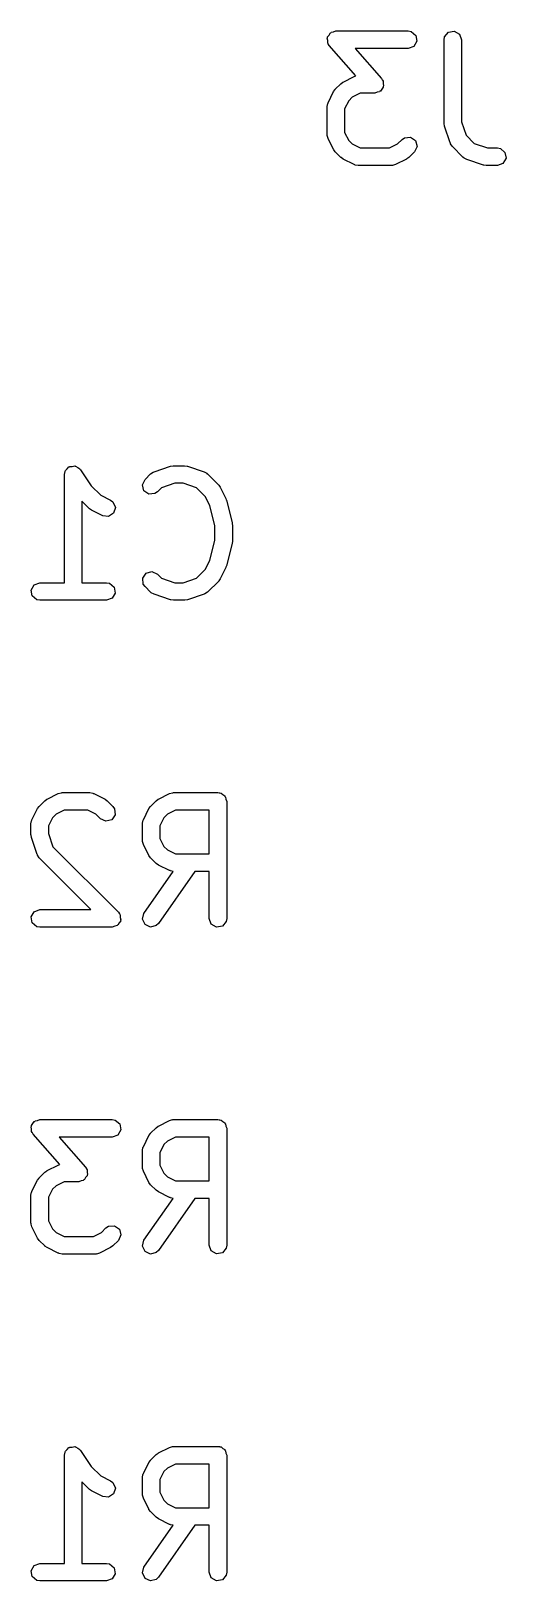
# Model space of a CAD drawing. Extents: x 65 to 231, y -134 to -59.
# Drawn here: x 178.97 to 183.03, y -96.45 to -83.2 of the extents above; entities that cross this region are included whole.
import ezdxf

# ---------------------------------------------------------------- set-up
doc = ezdxf.new("R2010")
doc.units = 0
doc.layers.add('BLACK', color=7, linetype='CONTINUOUS')

msp = doc.modelspace()

# ---------------------------------------------------------------- linework, layer by layer
at = {"layer": 'BLACK', "linetype": 'CONTINUOUS'}
for p, q in [((181.559, -83.2043), (181.578, -83.1974)), ((181.578, -83.1974), (182.197, -83.1974)), ((182.197, -83.1974), (182.223, -83.2019)), ((181.504, -83.2594), (181.507, -83.2542)), ((181.508, -83.2793), (181.504, -83.2594)), ((181.507, -83.2482), (181.52, -83.2324)), ((181.507, -83.2542), (181.507, -83.2482)), ((181.508, -83.2995), (181.508, -83.2793)), ((181.513, -83.3068), (181.508, -83.2995)), ((181.513, -83.3099), (181.513, -83.3068)), ((181.516, -83.3121), (181.513, -83.3099)), ((181.522, -83.3218), (181.516, -83.3121)), ((181.52, -83.2324), (181.53, -83.2149)), ((181.75, -83.582), (181.522, -83.3218)), ((181.53, -83.2149), (181.536, -83.2129)), ((181.536, -83.2129), (181.539, -83.2082)), ((181.539, -83.2082), (181.559, -83.2043)), ((182.246, -83.3298), (182.197, -83.3474)), ((182.223, -83.2019), (182.262, -83.2349)), ((182.271, -83.2854), (182.246, -83.3298)), ((182.262, -83.2349), (182.271, -83.2854)), ((182.503, -83.2724), (182.508, -83.2467)), ((182.503, -83.9867), (182.503, -83.2724)), ((182.508, -83.2467), (182.541, -83.2074)), ((182.541, -83.2074), (182.591, -83.1985)), ((182.591, -83.1985), (182.636, -83.2242)), ((182.636, -83.2242), (182.653, -83.2724)), ((182.653, -83.2724), (182.653, -83.9745)), ((182.197, -83.3474), (181.744, -83.3474)), ((181.744, -83.3474), (181.968, -83.6039)), ((181.64, -83.6339), (181.735, -83.5863)), ((181.735, -83.5863), (181.75, -83.582)), ((181.511, -83.8103), (181.559, -83.715)), ((181.559, -83.715), (181.572, -83.697)), ((181.572, -83.697), (181.573, -83.6955)), ((181.573, -83.6955), (181.621, -83.6479)), ((181.621, -83.6479), (181.639, -83.6351)), ((181.639, -83.6351), (181.64, -83.6339)), ((181.931, -83.7214), (181.912, -83.7283)), ((181.951, -83.7175), (181.931, -83.7214)), ((181.954, -83.7128), (181.951, -83.7175)), ((181.96, -83.7108), (181.954, -83.7128)), ((181.97, -83.6933), (181.96, -83.7108)), ((181.968, -83.6039), (181.974, -83.6136)), ((181.983, -83.6775), (181.97, -83.6933)), ((181.974, -83.6136), (181.977, -83.6158)), ((181.977, -83.6158), (181.977, -83.6189)), ((181.977, -83.6189), (181.982, -83.6262)), ((181.982, -83.6262), (181.982, -83.6464)), ((181.982, -83.6464), (181.986, -83.6664)), ((181.986, -83.6664), (181.983, -83.6715)), ((181.983, -83.6715), (181.983, -83.6775)), ((181.503, -83.8438), (181.508, -83.8182)), ((181.503, -84.0819), (181.503, -83.8438)), ((181.508, -83.8182), (181.511, -83.8147)), ((181.511, -83.8147), (181.511, -83.8103)), ((181.688, -83.793), (181.653, -83.8615)), ((181.718, -83.7626), (181.688, -83.793)), ((181.787, -83.7283), (181.718, -83.7626)), ((181.912, -83.7283), (181.787, -83.7283)), ((181.653, -83.8615), (181.653, -84.0642)), ((182.504, -83.9882), (182.503, -83.9867)), ((182.507, -84.0104), (182.504, -83.9882)), ((182.653, -83.9745), (182.692, -84.089)), ((181.505, -84.0861), (181.503, -84.0819)), ((181.504, -84.0905), (181.505, -84.0861)), ((181.511, -84.1154), (181.504, -84.0905)), ((181.559, -84.2107), (181.511, -84.1154)), ((181.653, -84.0642), (181.688, -84.1327)), ((182.105, -84.1631), (182.144, -84.1241)), ((182.144, -84.1241), (182.166, -84.1092)), ((182.166, -84.1092), (182.217, -84.1047)), ((182.217, -84.1047), (182.259, -84.1341)), ((182.555, -84.1532), (182.507, -84.0104)), ((182.692, -84.089), (182.762, -84.1592)), ((181.56, -84.2118), (181.559, -84.2107)), ((181.573, -84.2302), (181.56, -84.2118)), ((181.621, -84.2778), (181.573, -84.2302)), ((181.688, -84.1327), (181.718, -84.1631)), ((181.718, -84.1631), (181.787, -84.1974)), ((181.787, -84.1974), (182.037, -84.1974)), ((182.037, -84.1974), (182.105, -84.1631)), ((182.25, -84.2302), (182.203, -84.2778)), ((182.272, -84.1837), (182.25, -84.2302)), ((182.259, -84.1341), (182.272, -84.1837)), ((182.558, -84.1568), (182.555, -84.1532)), ((182.558, -84.1612), (182.558, -84.1568)), ((182.573, -84.1826), (182.558, -84.1612)), ((182.668, -84.2778), (182.573, -84.1826)), ((182.762, -84.1592), (182.876, -84.1974)), ((182.876, -84.1974), (182.959, -84.1974)), ((182.959, -84.1974), (182.985, -84.2019)), ((182.985, -84.2019), (183.024, -84.2349)), ((183.024, -84.2349), (183.033, -84.2854)), ((181.622, -84.2785), (181.621, -84.2778)), ((181.64, -84.2918), (181.622, -84.2785)), ((181.735, -84.3395), (181.64, -84.2918)), ((181.74, -84.34), (181.735, -84.3395)), ((181.743, -84.3429), (181.74, -84.34)), ((181.769, -84.3474), (181.743, -84.3429)), ((182.055, -84.3474), (181.769, -84.3474)), ((182.059, -84.3458), (182.055, -84.3474)), ((182.063, -84.3469), (182.059, -84.3458)), ((182.088, -84.3395), (182.063, -84.3469)), ((182.183, -84.2918), (182.088, -84.3395)), ((182.184, -84.2907), (182.183, -84.2918)), ((182.203, -84.2778), (182.184, -84.2907)), ((182.672, -84.2797), (182.668, -84.2778)), ((182.675, -84.2835), (182.672, -84.2797)), ((182.697, -84.2959), (182.675, -84.2835)), ((182.84, -84.3435), (182.697, -84.2959)), ((182.842, -84.3435), (182.84, -84.3435)), ((182.864, -84.3474), (182.842, -84.3435)), ((182.959, -84.3474), (182.864, -84.3474)), ((183.007, -84.3298), (182.959, -84.3474)), ((183.033, -84.2854), (183.007, -84.3298)), ((179.257, -86.9884), (179.262, -86.9627)), ((179.257, -87.9134), (179.257, -86.9884)), ((179.262, -86.9627), (179.264, -86.9594)), ((179.264, -86.9594), (179.265, -86.9551)), ((179.265, -86.9551), (179.281, -86.9401)), ((179.281, -86.9401), (179.294, -86.9234)), ((179.294, -86.9234), (179.299, -86.9227)), ((179.299, -86.9227), (179.302, -86.9197)), ((179.302, -86.9197), (179.324, -86.9183)), ((179.324, -86.9183), (179.345, -86.9145)), ((179.345, -86.9145), (179.349, -86.9167)), ((179.349, -86.9167), (179.353, -86.9164)), ((179.353, -86.9164), (179.371, -86.9293)), ((179.371, -86.9293), (179.389, -86.9402)), ((179.389, -86.9402), (179.391, -86.9442)), ((179.391, -86.9442), (179.394, -86.9468)), ((179.394, -86.9468), (179.486, -87.0835)), ((179.924, -87.0771), (179.946, -87.0306)), ((179.946, -87.0306), (179.993, -86.983)), ((179.993, -86.983), (180.015, -86.968)), ((180.015, -86.968), (180.019, -86.9676)), ((180.019, -86.9676), (180.023, -86.9648)), ((180.023, -86.9648), (180.165, -86.9172)), ((180.165, -86.9172), (180.188, -86.9139)), ((180.188, -86.9139), (180.189, -86.9134)), ((180.189, -86.9134), (180.284, -86.9134)), ((180.284, -86.9134), (180.306, -86.9173)), ((180.306, -86.9173), (180.308, -86.9172)), ((180.308, -86.9172), (180.451, -86.9648)), ((180.451, -86.9648), (180.474, -86.9773)), ((180.474, -86.9773), (180.476, -86.9811)), ((180.476, -86.9811), (180.48, -86.983)), ((180.48, -86.983), (180.576, -87.0782)), ((179.486, -87.0835), (179.567, -87.1648)), ((179.567, -87.1648), (179.651, -87.207)), ((179.937, -87.1266), (179.924, -87.0771)), ((179.979, -87.1561), (179.937, -87.1266)), ((180.03, -87.1516), (179.979, -87.1561)), ((180.052, -87.1367), (180.03, -87.1516)), ((180.087, -87.1016), (180.052, -87.1367)), ((180.201, -87.0634), (180.087, -87.1016)), ((180.272, -87.0634), (180.201, -87.0634)), ((180.387, -87.1016), (180.272, -87.0634)), ((180.461, -87.1757), (180.387, -87.1016)), ((180.576, -87.0782), (180.588, -87.0966)), ((180.588, -87.0966), (180.59, -87.0977)), ((180.59, -87.0977), (180.637, -87.1929)), ((179.469, -87.2795), (179.407, -87.2171)), ((179.407, -87.2171), (179.407, -87.9134)), ((179.471, -87.2802), (179.469, -87.2795)), ((179.489, -87.2936), (179.471, -87.2802)), ((179.584, -87.3412), (179.489, -87.2936)), ((179.651, -87.207), (179.672, -87.2225)), ((179.672, -87.2225), (179.693, -87.2696)), ((179.693, -87.2696), (179.678, -87.3188)), ((180.499, -87.2527), (180.461, -87.1757)), ((180.543, -87.4262), (180.499, -87.2527)), ((180.637, -87.1929), (180.641, -87.2053)), ((180.641, -87.2053), (180.643, -87.2083)), ((180.643, -87.2083), (180.69, -87.3988)), ((179.635, -87.347), (179.584, -87.3412)), ((179.678, -87.3188), (179.635, -87.347)), ((180.543, -87.5506), (180.543, -87.4262)), ((180.69, -87.3988), (180.692, -87.4137)), ((180.692, -87.4137), (180.693, -87.417)), ((180.693, -87.417), (180.693, -87.5598)), ((180.499, -87.7241), (180.543, -87.5506)), ((180.693, -87.5598), (180.69, -87.5746)), ((180.69, -87.578), (180.643, -87.7685)), ((180.69, -87.5746), (180.69, -87.578)), ((179.926, -87.8737), (179.956, -87.8317)), ((179.956, -87.8317), (180.005, -87.8184)), ((180.005, -87.8184), (180.052, -87.8401)), ((180.387, -87.8752), (180.461, -87.8011)), ((180.461, -87.8011), (180.499, -87.7241)), ((180.637, -87.7838), (180.59, -87.8791)), ((180.638, -87.7803), (180.637, -87.7838)), ((180.643, -87.7685), (180.638, -87.7803)), ((178.972, -87.9754), (178.998, -87.9309)), ((178.998, -87.9309), (179.046, -87.9134)), ((179.046, -87.9134), (179.257, -87.9134)), ((179.407, -87.9134), (179.618, -87.9134)), ((179.618, -87.9134), (179.643, -87.9179)), ((179.643, -87.9179), (179.683, -87.9509)), ((179.683, -87.9509), (179.692, -88.0014)), ((179.931, -87.9248), (179.926, -87.8737)), ((179.946, -87.9462), (179.931, -87.9248)), ((179.993, -87.9938), (179.946, -87.9462)), ((180.052, -87.8401), (180.087, -87.8752)), ((180.087, -87.8752), (180.201, -87.9134)), ((180.201, -87.9134), (180.272, -87.9134)), ((180.272, -87.9134), (180.387, -87.8752)), ((180.576, -87.8986), (180.48, -87.9938)), ((180.59, -87.8791), (180.576, -87.8971)), ((180.576, -87.8971), (180.576, -87.8986)), ((178.981, -88.0259), (178.972, -87.9754)), ((179.021, -88.0589), (178.981, -88.0259)), ((179.046, -88.0634), (179.021, -88.0589)), ((179.618, -88.0634), (179.046, -88.0634)), ((179.666, -88.0458), (179.618, -88.0634)), ((179.692, -88.0014), (179.666, -88.0458)), ((179.997, -87.9957), (179.993, -87.9938)), ((180, -87.9995), (179.997, -87.9957)), ((180.023, -88.0119), (180, -87.9995)), ((180.165, -88.0595), (180.023, -88.0119)), ((180.167, -88.0595), (180.165, -88.0595)), ((180.189, -88.0634), (180.167, -88.0595)), ((180.284, -88.0634), (180.189, -88.0634)), ((180.286, -88.0628), (180.284, -88.0634)), ((180.308, -88.0595), (180.286, -88.0628)), ((180.451, -88.0119), (180.308, -88.0595)), ((180.454, -88.0091), (180.451, -88.0119)), ((180.459, -88.0087), (180.454, -88.0091)), ((180.48, -87.9938), (180.459, -88.0087)), ((179.041, -89.8246), (179.088, -89.777)), ((179.088, -89.777), (179.107, -89.7641)), ((179.107, -89.7641), (179.108, -89.7629)), ((179.108, -89.7629), (179.203, -89.7153)), ((179.203, -89.7153), (179.228, -89.7079)), ((179.228, -89.7079), (179.233, -89.7089)), ((179.233, -89.7089), (179.237, -89.7074)), ((179.237, -89.7074), (179.475, -89.7074)), ((179.475, -89.7074), (179.501, -89.7119)), ((179.501, -89.7119), (179.504, -89.7148)), ((179.504, -89.7148), (179.508, -89.7153)), ((179.508, -89.7153), (179.604, -89.7629)), ((179.604, -89.7629), (179.622, -89.7763)), ((179.622, -89.7763), (179.623, -89.777)), ((179.623, -89.777), (179.671, -89.8246)), ((179.993, -89.8246), (180.041, -89.777)), ((180.041, -89.777), (180.059, -89.7641)), ((180.059, -89.7641), (180.06, -89.7629)), ((180.06, -89.7629), (180.156, -89.7153)), ((180.156, -89.7153), (180.181, -89.7079)), ((180.181, -89.7079), (180.185, -89.7089)), ((180.185, -89.7089), (180.189, -89.7074)), ((180.189, -89.7074), (180.57, -89.7074)), ((180.57, -89.7074), (180.58, -89.7091)), ((180.58, -89.7091), (180.583, -89.7085)), ((180.583, -89.7085), (180.586, -89.7102)), ((180.586, -89.7102), (180.596, -89.7119)), ((180.596, -89.7119), (180.611, -89.7244)), ((180.611, -89.7244), (180.628, -89.7342)), ((180.628, -89.7342), (180.63, -89.7405)), ((180.63, -89.7405), (180.635, -89.7449)), ((180.635, -89.7449), (180.638, -89.7641)), ((180.638, -89.7641), (180.645, -89.7824)), ((180.645, -89.7824), (180.645, -90.7824)), ((178.971, -89.9729), (178.976, -89.9472)), ((178.976, -89.9472), (178.979, -89.9438)), ((178.979, -89.9393), (179.027, -89.8441)), ((178.979, -89.9438), (178.979, -89.9393)), ((179.027, -89.8441), (179.04, -89.8261)), ((179.04, -89.8261), (179.041, -89.8246)), ((179.156, -89.922), (179.121, -89.9906)), ((179.186, -89.8916), (179.156, -89.922)), ((179.254, -89.8574), (179.186, -89.8916)), ((179.457, -89.8574), (179.254, -89.8574)), ((179.526, -89.8916), (179.457, -89.8574)), ((179.565, -89.9307), (179.526, -89.8916)), ((179.611, -89.9523), (179.565, -89.9307)), ((179.661, -89.9391), (179.611, -89.9523)), ((179.69, -89.897), (179.661, -89.9391)), ((179.671, -89.8246), (179.686, -89.8459)), ((179.686, -89.8459), (179.69, -89.897)), ((179.924, -89.9729), (179.928, -89.9472)), ((179.928, -89.9472), (179.931, -89.9438)), ((179.931, -89.9438), (179.932, -89.9393)), ((179.932, -89.9393), (179.979, -89.8441)), ((179.979, -89.8441), (179.993, -89.8261)), ((179.993, -89.8261), (179.993, -89.8246)), ((180.108, -89.922), (180.074, -89.9906)), ((180.138, -89.8916), (180.108, -89.922)), ((180.207, -89.8574), (180.138, -89.8916)), ((180.495, -89.8574), (180.207, -89.8574)), ((180.495, -90.2312), (180.495, -89.8574)), ((178.971, -90.0681), (178.971, -89.9729)), ((178.972, -90.0696), (178.971, -90.0681)), ((178.975, -90.0918), (178.972, -90.0696)), ((179.121, -89.9906), (179.121, -90.0559)), ((179.121, -90.0559), (179.159, -90.1704)), ((179.924, -90.1157), (179.924, -89.9729)), ((180.074, -89.9906), (180.074, -90.098)), ((179.023, -90.2347), (178.975, -90.0918)), ((179.159, -90.1704), (179.718, -90.7293)), ((179.925, -90.1199), (179.924, -90.1157)), ((179.924, -90.1243), (179.925, -90.1199)), ((179.932, -90.1493), (179.924, -90.1243)), ((179.979, -90.2445), (179.932, -90.1493)), ((180.074, -90.098), (180.108, -90.1665)), ((180.108, -90.1665), (180.138, -90.1969)), ((180.138, -90.1969), (180.207, -90.2312)), ((179.026, -90.2382), (179.023, -90.2347)), ((179.026, -90.2426), (179.026, -90.2382)), ((179.041, -90.264), (179.026, -90.2426)), ((179.484, -90.7074), (179.041, -90.264)), ((179.98, -90.2456), (179.979, -90.2445)), ((179.993, -90.264), (179.98, -90.2456)), ((180.041, -90.3116), (179.993, -90.264)), ((180.042, -90.3123), (180.041, -90.3116)), ((180.06, -90.3257), (180.042, -90.3123)), ((180.156, -90.3733), (180.06, -90.3257)), ((180.207, -90.2312), (180.495, -90.2312)), ((179.937, -90.7394), (180.188, -90.381)), ((180.371, -90.3812), (180.06, -90.8254)), ((180.16, -90.3738), (180.156, -90.3733)), ((180.163, -90.3767), (180.16, -90.3738)), ((180.188, -90.381), (180.163, -90.3767)), ((180.495, -90.3812), (180.371, -90.3812)), ((180.495, -90.7824), (180.495, -90.3812)), ((178.972, -90.7694), (178.998, -90.7249)), ((178.998, -90.7249), (179.046, -90.7074)), ((179.046, -90.7074), (179.484, -90.7074)), ((179.718, -90.7293), (179.728, -90.7428)), ((179.728, -90.7428), (179.73, -90.7449)), ((179.73, -90.7449), (179.731, -90.7469)), ((179.731, -90.7469), (179.733, -90.7507)), ((179.924, -90.7889), (179.937, -90.7394)), ((178.981, -90.8199), (178.972, -90.7694)), ((179.021, -90.8529), (178.981, -90.8199)), ((179.046, -90.8574), (179.021, -90.8529)), ((179.665, -90.8574), (179.046, -90.8574)), ((179.687, -90.8497), (179.665, -90.8574)), ((179.708, -90.8438), (179.687, -90.8497)), ((179.71, -90.841), (179.708, -90.8438)), ((179.714, -90.8398), (179.71, -90.841)), ((179.725, -90.8203), (179.714, -90.8398)), ((179.738, -90.8018), (179.725, -90.8203)), ((179.733, -90.7507), (179.735, -90.7732)), ((179.735, -90.7732), (179.739, -90.7954)), ((179.739, -90.7954), (179.737, -90.7984)), ((179.737, -90.7984), (179.738, -90.8018)), ((179.946, -90.8354), (179.924, -90.7889)), ((179.992, -90.8571), (179.946, -90.8354)), ((180.042, -90.8438), (179.992, -90.8571)), ((180.06, -90.8254), (180.042, -90.8438)), ((180.513, -90.8306), (180.495, -90.7824)), ((180.557, -90.8562), (180.513, -90.8306)), ((180.608, -90.8473), (180.557, -90.8562)), ((180.641, -90.808), (180.608, -90.8473)), ((180.645, -90.7824), (180.641, -90.808)), ((178.972, -92.5634), (178.975, -92.5582)), ((178.976, -92.5833), (178.972, -92.5634)), ((178.975, -92.5522), (178.988, -92.5364)), ((178.975, -92.5582), (178.975, -92.5522)), ((178.976, -92.6035), (178.976, -92.5833)), ((178.981, -92.6108), (178.976, -92.6035)), ((178.988, -92.5364), (178.998, -92.5189)), ((178.998, -92.5189), (179.004, -92.5169)), ((179.004, -92.5169), (179.007, -92.5122)), ((179.007, -92.5122), (179.027, -92.5083)), ((179.027, -92.5083), (179.046, -92.5014)), ((179.046, -92.5014), (179.665, -92.5014)), ((179.665, -92.5014), (179.691, -92.5059)), ((179.691, -92.5059), (179.73, -92.5389)), ((179.739, -92.5894), (179.714, -92.6338)), ((179.73, -92.5389), (179.739, -92.5894)), ((179.993, -92.6186), (180.041, -92.571)), ((180.041, -92.571), (180.059, -92.5581)), ((180.059, -92.5581), (180.06, -92.5569)), ((180.06, -92.5569), (180.156, -92.5093)), ((180.156, -92.5093), (180.181, -92.5019)), ((180.181, -92.5019), (180.185, -92.5029)), ((180.185, -92.5029), (180.189, -92.5014)), ((180.189, -92.5014), (180.57, -92.5014)), ((180.57, -92.5014), (180.58, -92.5031)), ((180.58, -92.5031), (180.583, -92.5025)), ((180.583, -92.5025), (180.586, -92.5042)), ((180.586, -92.5042), (180.596, -92.5059)), ((180.596, -92.5059), (180.611, -92.5184)), ((180.611, -92.5184), (180.628, -92.5282)), ((180.628, -92.5282), (180.63, -92.5345)), ((180.63, -92.5345), (180.635, -92.5389)), ((180.635, -92.5389), (180.638, -92.5581)), ((180.638, -92.5581), (180.645, -92.5764)), ((180.645, -92.5764), (180.645, -93.5764)), ((178.981, -92.6139), (178.981, -92.6108)), ((178.984, -92.6161), (178.981, -92.6139)), ((178.99, -92.6258), (178.984, -92.6161)), ((179.218, -92.886), (178.99, -92.6258)), ((179.665, -92.6514), (179.212, -92.6514)), ((179.212, -92.6514), (179.436, -92.9079)), ((179.714, -92.6338), (179.665, -92.6514)), ((179.931, -92.7378), (179.932, -92.7333)), ((179.932, -92.7333), (179.979, -92.6381)), ((179.979, -92.6381), (179.993, -92.6201)), ((179.993, -92.6201), (179.993, -92.6186)), ((180.108, -92.716), (180.074, -92.7846)), ((180.138, -92.6856), (180.108, -92.716)), ((180.207, -92.6514), (180.138, -92.6856)), ((180.495, -92.6514), (180.207, -92.6514)), ((180.495, -93.0252), (180.495, -92.6514)), ((179.924, -92.7669), (179.928, -92.7412)), ((179.924, -92.9097), (179.924, -92.7669)), ((179.928, -92.7412), (179.931, -92.7378)), ((180.074, -92.7846), (180.074, -92.892)), ((179.04, -93.001), (179.041, -92.9995)), ((179.041, -92.9995), (179.088, -92.9519)), ((179.088, -92.9519), (179.107, -92.9391)), ((179.107, -92.9391), (179.108, -92.9379)), ((179.108, -92.9379), (179.203, -92.8903)), ((179.203, -92.8903), (179.218, -92.886)), ((179.438, -92.9973), (179.428, -93.0148)), ((179.436, -92.9079), (179.442, -92.9176)), ((179.451, -92.9815), (179.438, -92.9973)), ((179.442, -92.9176), (179.445, -92.9198)), ((179.445, -92.9198), (179.445, -92.9229)), ((179.445, -92.9229), (179.45, -92.9302)), ((179.45, -92.9302), (179.45, -92.9504)), ((179.45, -92.9504), (179.453, -92.9704)), ((179.453, -92.9704), (179.45, -92.9755)), ((179.45, -92.9755), (179.451, -92.9815)), ((179.925, -92.9139), (179.924, -92.9097)), ((179.924, -92.9183), (179.925, -92.9139)), ((179.932, -92.9433), (179.924, -92.9183)), ((179.979, -93.0385), (179.932, -92.9433)), ((180.074, -92.892), (180.108, -92.9605)), ((180.108, -92.9605), (180.138, -92.9909)), ((180.138, -92.9909), (180.207, -93.0252)), ((178.971, -93.1478), (178.976, -93.1222)), ((178.976, -93.1222), (178.979, -93.1187)), ((178.979, -93.1143), (179.027, -93.019)), ((178.979, -93.1187), (178.979, -93.1143)), ((179.027, -93.019), (179.04, -93.001)), ((179.156, -93.097), (179.121, -93.1655)), ((179.186, -93.0666), (179.156, -93.097)), ((179.254, -93.0323), (179.186, -93.0666)), ((179.38, -93.0323), (179.254, -93.0323)), ((179.399, -93.0254), (179.38, -93.0323)), ((179.418, -93.0215), (179.399, -93.0254)), ((179.422, -93.0168), (179.418, -93.0215)), ((179.428, -93.0148), (179.422, -93.0168)), ((179.98, -93.0396), (179.979, -93.0385)), ((179.993, -93.058), (179.98, -93.0396)), ((180.041, -93.1056), (179.993, -93.058)), ((180.042, -93.1063), (180.041, -93.1056)), ((180.06, -93.1197), (180.042, -93.1063)), ((180.156, -93.1673), (180.06, -93.1197)), ((180.207, -93.0252), (180.495, -93.0252)), ((178.971, -93.3859), (178.971, -93.1478)), ((179.121, -93.1655), (179.121, -93.3682)), ((179.937, -93.5334), (180.188, -93.175)), ((180.371, -93.1752), (180.06, -93.6194)), ((180.16, -93.1678), (180.156, -93.1673)), ((180.163, -93.1707), (180.16, -93.1678)), ((180.188, -93.175), (180.163, -93.1707)), ((180.495, -93.1752), (180.371, -93.1752)), ((180.495, -93.5764), (180.495, -93.1752)), ((178.973, -93.3901), (178.971, -93.3859)), ((178.972, -93.3945), (178.973, -93.3901)), ((178.979, -93.4194), (178.972, -93.3945)), ((179.121, -93.3682), (179.156, -93.4367)), ((179.027, -93.5147), (178.979, -93.4194)), ((179.028, -93.5158), (179.027, -93.5147)), ((179.041, -93.5342), (179.028, -93.5158)), ((179.156, -93.4367), (179.186, -93.4671)), ((179.186, -93.4671), (179.254, -93.5014)), ((179.254, -93.5014), (179.505, -93.5014)), ((179.505, -93.5014), (179.573, -93.4671)), ((179.573, -93.4671), (179.612, -93.4281)), ((179.612, -93.4281), (179.634, -93.4132)), ((179.634, -93.4132), (179.685, -93.4087)), ((179.685, -93.4087), (179.727, -93.4381)), ((179.74, -93.4877), (179.718, -93.5342)), ((179.727, -93.4381), (179.74, -93.4877)), ((179.088, -93.5818), (179.041, -93.5342)), ((179.09, -93.5825), (179.088, -93.5818)), ((179.108, -93.5958), (179.09, -93.5825)), ((179.203, -93.6435), (179.108, -93.5958)), ((179.208, -93.644), (179.203, -93.6435)), ((179.211, -93.6469), (179.208, -93.644)), ((179.237, -93.6514), (179.211, -93.6469)), ((179.522, -93.6514), (179.237, -93.6514)), ((179.527, -93.6498), (179.522, -93.6514)), ((179.531, -93.6509), (179.527, -93.6498)), ((179.556, -93.6435), (179.531, -93.6509)), ((179.651, -93.5958), (179.556, -93.6435)), ((179.652, -93.5947), (179.651, -93.5958)), ((179.671, -93.5818), (179.652, -93.5947)), ((179.718, -93.5342), (179.671, -93.5818)), ((179.924, -93.5829), (179.937, -93.5334)), ((179.946, -93.6294), (179.924, -93.5829)), ((179.992, -93.6511), (179.946, -93.6294)), ((180.042, -93.6378), (179.992, -93.6511)), ((180.06, -93.6194), (180.042, -93.6378)), ((180.513, -93.6246), (180.495, -93.5764)), ((180.557, -93.6502), (180.513, -93.6246)), ((180.608, -93.6413), (180.557, -93.6502)), ((180.641, -93.602), (180.608, -93.6413)), ((180.645, -93.5764), (180.641, -93.602)), ((179.257, -95.3704), (179.262, -95.3447)), ((179.257, -96.2954), (179.257, -95.3704)), ((179.262, -95.3447), (179.264, -95.3414)), ((179.264, -95.3414), (179.265, -95.3371)), ((179.265, -95.3371), (179.281, -95.3221)), ((179.281, -95.3221), (179.294, -95.3054)), ((179.294, -95.3054), (179.299, -95.3047)), ((179.299, -95.3047), (179.302, -95.3017)), ((179.302, -95.3017), (179.324, -95.3003)), ((179.324, -95.3003), (179.345, -95.2965)), ((179.345, -95.2965), (179.349, -95.2987)), ((179.349, -95.2987), (179.353, -95.2984)), ((179.353, -95.2984), (179.371, -95.3113)), ((179.371, -95.3113), (179.389, -95.3222)), ((179.389, -95.3222), (179.391, -95.3262)), ((179.391, -95.3262), (179.394, -95.3288)), ((179.394, -95.3288), (179.486, -95.4655)), ((179.993, -95.4126), (180.041, -95.365)), ((180.041, -95.365), (180.059, -95.3521)), ((180.059, -95.3521), (180.06, -95.3509)), ((180.06, -95.3509), (180.156, -95.3033)), ((180.156, -95.3033), (180.181, -95.2959)), ((180.181, -95.2959), (180.185, -95.2969)), ((180.185, -95.2969), (180.189, -95.2954)), ((180.189, -95.2954), (180.57, -95.2954)), ((180.57, -95.2954), (180.58, -95.2971)), ((180.58, -95.2971), (180.583, -95.2965)), ((180.583, -95.2965), (180.586, -95.2982)), ((180.586, -95.2982), (180.596, -95.2999)), ((180.596, -95.2999), (180.611, -95.3124)), ((180.611, -95.3124), (180.628, -95.3222)), ((180.628, -95.3222), (180.63, -95.3285)), ((180.63, -95.3285), (180.635, -95.3329)), ((180.635, -95.3329), (180.638, -95.3521)), ((180.638, -95.3521), (180.645, -95.3704)), ((180.645, -95.3704), (180.645, -96.3704)), ((179.486, -95.4655), (179.567, -95.5468)), ((179.932, -95.5273), (179.979, -95.4321)), ((179.979, -95.4321), (179.993, -95.4141)), ((179.993, -95.4141), (179.993, -95.4126)), ((180.108, -95.51), (180.074, -95.5786)), ((180.138, -95.4796), (180.108, -95.51)), ((180.207, -95.4454), (180.138, -95.4796)), ((180.495, -95.4454), (180.207, -95.4454)), ((180.495, -95.8192), (180.495, -95.4454)), ((179.469, -95.6615), (179.407, -95.5991)), ((179.407, -95.5991), (179.407, -96.2954)), ((179.567, -95.5468), (179.651, -95.589)), ((179.651, -95.589), (179.672, -95.6045)), ((179.672, -95.6045), (179.693, -95.6516)), ((179.924, -95.5609), (179.928, -95.5352)), ((179.924, -95.7037), (179.924, -95.5609)), ((179.928, -95.5352), (179.931, -95.5318)), ((179.931, -95.5318), (179.932, -95.5273)), ((180.074, -95.5786), (180.074, -95.686)), ((179.471, -95.6622), (179.469, -95.6615)), ((179.489, -95.6756), (179.471, -95.6622)), ((179.584, -95.7232), (179.489, -95.6756)), ((179.635, -95.729), (179.584, -95.7232)), ((179.678, -95.7008), (179.635, -95.729)), ((179.693, -95.6516), (179.678, -95.7008)), ((179.925, -95.7079), (179.924, -95.7037)), ((179.924, -95.7123), (179.925, -95.7079)), ((179.932, -95.7373), (179.924, -95.7123)), ((179.979, -95.8325), (179.932, -95.7373)), ((180.074, -95.686), (180.108, -95.7545)), ((180.108, -95.7545), (180.138, -95.7849)), ((179.98, -95.8336), (179.979, -95.8325)), ((179.993, -95.852), (179.98, -95.8336)), ((180.041, -95.8996), (179.993, -95.852)), ((180.042, -95.9003), (180.041, -95.8996)), ((180.06, -95.9137), (180.042, -95.9003)), ((180.156, -95.9613), (180.06, -95.9137)), ((180.138, -95.7849), (180.207, -95.8192)), ((180.207, -95.8192), (180.495, -95.8192)), ((179.937, -96.3274), (180.188, -95.969)), ((180.371, -95.9692), (180.06, -96.4134)), ((180.16, -95.9618), (180.156, -95.9613)), ((180.163, -95.9647), (180.16, -95.9618)), ((180.188, -95.969), (180.163, -95.9647)), ((180.495, -95.9692), (180.371, -95.9692)), ((180.495, -96.3704), (180.495, -95.9692)), ((178.972, -96.3574), (178.998, -96.3129)), ((178.998, -96.3129), (179.046, -96.2954)), ((179.046, -96.2954), (179.257, -96.2954)), ((179.407, -96.2954), (179.618, -96.2954)), ((179.618, -96.2954), (179.643, -96.2999)), ((179.643, -96.2999), (179.683, -96.3329)), ((178.981, -96.4079), (178.972, -96.3574)), ((179.021, -96.4409), (178.981, -96.4079)), ((179.046, -96.4454), (179.021, -96.4409)), ((179.618, -96.4454), (179.046, -96.4454)), ((179.666, -96.4278), (179.618, -96.4454)), ((179.692, -96.3834), (179.666, -96.4278)), ((179.683, -96.3329), (179.692, -96.3834)), ((179.924, -96.3769), (179.937, -96.3274)), ((179.946, -96.4234), (179.924, -96.3769)), ((179.992, -96.4451), (179.946, -96.4234)), ((180.042, -96.4318), (179.992, -96.4451)), ((180.06, -96.4134), (180.042, -96.4318)), ((180.513, -96.4186), (180.495, -96.3704)), ((180.557, -96.4442), (180.513, -96.4186)), ((180.608, -96.4353), (180.557, -96.4442)), ((180.641, -96.396), (180.608, -96.4353)), ((180.645, -96.3704), (180.641, -96.396))]:
    msp.add_line(p, q, dxfattribs=at)

doc.saveas('drawing.dxf')
